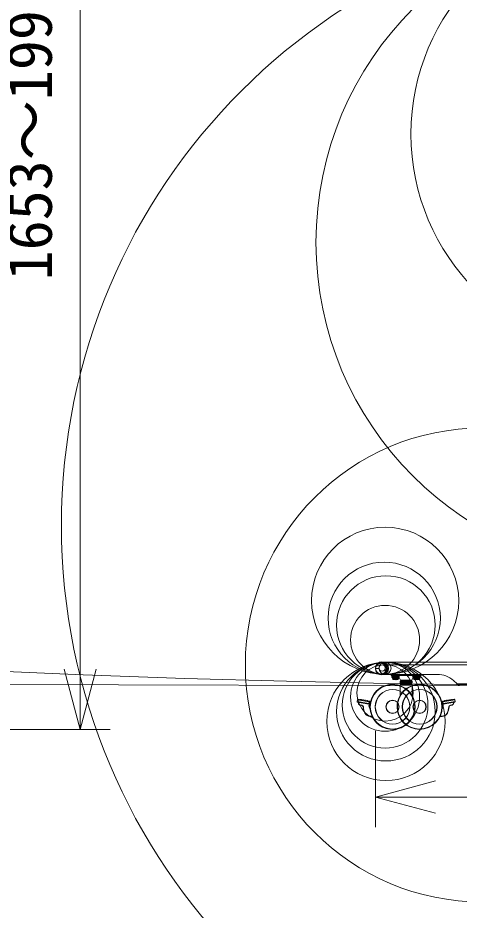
# Model space of a CAD drawing. Units: millimetres, scale not verified. Extents: x -4448 to 4505, y -700 to 8946.
# Drawn here: x 3.82 to 22.16, y -16.37 to 20.71 of the extents above; entities that cross this region are included whole.
import ezdxf
from ezdxf.enums import TextEntityAlignment as Align

# ---------------------------------------------------------------- set-up
doc = ezdxf.new("R2010")
doc.units = ezdxf.units.MM
doc.header["$LTSCALE"] = 0.125
for name, color, linetype, lineweight in [('0-0_0', 7, 'Continuous', 18), ('0-4_SUNPO', 3, 'Continuous', 18), ('0-5_GAIKEI', 1, 'Continuous', 18)]:
    doc.layers.add(name, color=color, linetype=linetype, lineweight=lineweight)
doc.styles.add('ＭＳ ゴシック', font='')
doc.styles.get('ＭＳ ゴシック').set_extended_font_data('MS Gothic')

# ---------------------------------------------------------------- blocks, each defined once
blk = doc.blocks.new('_Open30')
at = {"layer": '0-0_0'}
blk.add_line((0, 0), (-1, 0), dxfattribs=at)
blk.add_lwpolyline([(-1, 0.26795), (0, 0), (-1, -0.26795)], dxfattribs=at)
blk = doc.blocks.new('D2')
at = {"layer": '0-4_SUNPO'}
for p, q in [((232.9743, 54.1819), (232.9743, 48.5814)), ((212.1743, 52.5829), (212.1743, 48.5814)), ((214.6743, 49.8314), (230.4743, 49.8314))]:
    blk.add_line(p, q, dxfattribs=at)
at = {"layer": '0-4_SUNPO', "xscale": 2.5, "yscale": 2.5, "rotation": 180}
blk.add_blockref('_Open30', (212.1743, 49.8314), dxfattribs=at)
at = {"layer": '0-4_SUNPO', "xscale": 2.5, "yscale": 2.5}
blk.add_blockref('_Open30', (232.9743, 49.8314), dxfattribs=at)
at = {"layer": '0-4_SUNPO', "color": 7, "style": 'ＭＳ ゴシック'}
blk.add_text('832', height=1.833, dxfattribs=at).set_placement((220.6993, 50.4564), align=Align.BOTTOM_LEFT)
blk = doc.blocks.new('D7')
at = {"layer": '0-4_SUNPO'}
for p, q in [((199.9072, 55.1454), (199.9072, 99.9644)), ((185.3548, 52.6454), (201.1572, 52.6454))]:
    blk.add_line(p, q, dxfattribs=at)
at = {"layer": '0-4_SUNPO', "xscale": 2.5, "yscale": 2.5, "rotation": 270}
blk.add_blockref('_Open30', (199.9072, 52.6454), dxfattribs=at)
at = {"layer": '0-4_SUNPO', "color": 7, "style": 'ＭＳ ゴシック'}
blk.add_text('1653～1993', height=1.833, rotation=90, dxfattribs=at).set_placement((199.2822, 71.3049), align=Align.BOTTOM_LEFT)

msp = doc.modelspace()

# ---------------------------------------------------------------- linework, layer by layer
at = {"layer": '0-5_GAIKEI', "color": 7}
for p, q in [((27.5442, -6.0677), (19.0767, -6.0677)), ((19.0767, -6.5677), (19.0767, -6.5627)), ((19.0767, -6.5677), (21.2514, -6.5677)), ((21.9191, -6.8232), (22.0802, -6.9677)), ((36.0732, -6.9677), (22.0802, -6.9677)), ((22.0802, -6.9677), (22.156, -7.0357))]:
    msp.add_line(p, q, dxfattribs=at)
at = {"layer": '0-5_GAIKEI'}
for p, q in [((27.5478, -6.1677), (19.0767, -6.1677)), ((18.8267, -6.3177), (18.6767, -6.3177)), ((19.3258, -6.6167), (19.3258, -6.5677)), ((20.5758, -6.6167), (19.3258, -6.6167)), ((19.3608, -6.6567), (19.6658, -6.6567)), ((19.3608, -6.6567), (19.3608, -6.6692)), ((19.3633, -6.6167), (19.3633, -6.6567)), ((19.5258, -6.5677), (19.5258, -6.6167)), ((19.6633, -6.6567), (19.6633, -6.6167)), ((19.6658, -6.6942), (19.6658, -6.6567)), ((20.2358, -6.6567), (20.5408, -6.6567)), ((20.2358, -6.6567), (20.2358, -6.6692)), ((20.2383, -6.6167), (20.2383, -6.6567)), ((20.3758, -6.5677), (20.3758, -6.6167)), ((20.5383, -6.6567), (20.5383, -6.6167)), ((20.5408, -6.6942), (20.5408, -6.6567)), ((20.5758, -6.5677), (20.5758, -6.6167)), ((19.3608, -6.6817), (19.3608, -6.6942)), ((19.3608, -6.6942), (19.6658, -6.6942)), ((19.382, -6.6942), (19.3842, -6.7355)), ((19.6424, -6.7355), (19.3842, -6.7355)), ((19.6078, -6.7787), (19.4188, -6.7787)), ((19.4348, -6.7822), (19.4345, -6.7828)), ((19.492, -6.7904), (19.492, -6.7822)), ((19.5346, -6.7904), (19.5346, -6.7822)), ((19.592, -6.7828), (19.5917, -6.7822)), ((19.6424, -6.7355), (19.6445, -6.6942)), ((19.6603, -6.6942), (19.7126, -6.812)), ((20.2008, -6.8692), (19.7008, -6.8692)), ((19.7008, -6.9917), (20.2008, -6.9917)), ((19.7008, -7.0328), (19.7008, -6.9917)), ((19.7008, -6.9917), (19.7008, -7.449)), ((19.7008, -6.9917), (19.7008, -7.0328)), ((20.2008, -6.9917), (19.7008, -6.9917)), ((19.7126, -6.812), (20.189, -6.812)), ((19.7208, -6.8492), (20.1808, -6.8492)), ((20.1808, -6.9292), (19.7208, -6.9292)), ((20.1508, -6.9417), (19.7508, -6.9417)), ((19.7508, -6.9417), (20.1508, -6.9417)), ((20.1434, -6.8417), (19.7583, -6.8417)), ((19.8258, -6.8417), (19.8258, -6.8492)), ((19.8258, -6.9292), (19.8258, -6.9417)), ((20.0758, -6.8492), (20.0758, -6.8417)), ((20.0758, -6.9417), (20.0758, -6.9292)), ((20.189, -6.812), (20.2414, -6.6942)), ((20.2008, -6.9092), (20.2008, -6.8692)), ((20.2008, -6.9917), (20.2008, -7.449)), ((20.2008, -7.449), (20.2008, -6.9917)), ((20.2358, -6.6817), (20.2358, -6.6942)), ((20.2358, -6.6942), (20.5408, -6.6942)), ((20.257, -6.6942), (20.2592, -6.7355)), ((20.5174, -6.7355), (20.2592, -6.7355)), ((20.4828, -6.7787), (20.2938, -6.7787)), ((20.3098, -6.7822), (20.3095, -6.7828)), ((20.367, -6.7904), (20.367, -6.7822)), ((20.4096, -6.7904), (20.4096, -6.7822)), ((20.467, -6.7828), (20.4667, -6.7822)), ((20.5174, -6.7355), (20.5195, -6.6942)), ((17.93, -7.6215), (17.9169, -7.6954)), ((17.9169, -7.6954), (18.4081, -7.782)), ((17.93, -7.6215), (18.4211, -7.7081)), ((18.4211, -7.7081), (17.93, -7.6215)), ((17.9372, -7.7243), (18.405, -7.8068)), ((18.405, -7.8068), (17.9372, -7.7243)), ((18.4267, -7.6837), (17.9589, -7.6012)), ((17.9589, -7.6012), (18.4267, -7.6837)), ((17.9731, -7.756), (17.9775, -7.7314)), ((17.9854, -7.7582), (17.9731, -7.756)), ((17.9854, -7.7582), (17.9898, -7.7336)), ((17.9898, -7.7336), (17.9854, -7.7582)), ((18.0842, -7.6106), (18.0719, -7.6084)), ((18.0719, -7.6084), (18.0842, -7.6106)), ((18.1704, -7.6258), (18.1581, -7.6236)), ((18.1581, -7.6236), (18.1704, -7.6258)), ((18.2565, -7.641), (18.2442, -7.6388)), ((18.2442, -7.6388), (18.2565, -7.641)), ((18.3427, -7.6562), (18.3304, -7.654)), ((18.3304, -7.654), (18.3427, -7.6562)), ((18.4211, -7.7081), (18.4081, -7.782)), ((18.4081, -7.782), (18.4211, -7.7081)), ((18.4081, -7.782), (18.434, -7.7865)), ((18.434, -7.7865), (18.4081, -7.782)), ((18.4211, -7.7081), (18.447, -7.7127)), ((18.447, -7.7127), (18.4211, -7.7081)), ((18.434, -7.7865), (18.447, -7.7127)), ((18.447, -7.7127), (18.434, -7.7865)), ((21.4806, -7.7081), (21.4547, -7.7127)), ((21.4677, -7.7865), (21.4547, -7.7127)), ((21.475, -7.6837), (21.9428, -7.6012)), ((21.9717, -7.6215), (21.4806, -7.7081)), ((21.4936, -7.782), (21.9848, -7.6954)), ((21.9645, -7.7243), (21.4967, -7.8068)), ((21.559, -7.6562), (21.5713, -7.654)), ((21.6452, -7.641), (21.6575, -7.6388)), ((21.7313, -7.6258), (21.7436, -7.6236)), ((21.8175, -7.6106), (21.8298, -7.6084)), ((21.9163, -7.7582), (21.9119, -7.7336)), ((21.9286, -7.756), (21.9163, -7.7582)), ((21.9242, -7.7314), (21.9286, -7.756)), ((21.9848, -7.6954), (21.9717, -7.6215)), ((18.034, -7.8429), (18.0361, -7.8306)), ((18.0361, -7.8306), (18.034, -7.8429)), ((18.034, -7.8429), (18.1041, -7.8553)), ((18.1041, -7.8553), (18.034, -7.8429)), ((18.1062, -7.843), (18.0361, -7.8306)), ((18.0361, -7.8306), (18.1062, -7.843)), ((18.1041, -7.8553), (18.1062, -7.843)), ((18.1062, -7.843), (18.1041, -7.8553)), ((18.1656, -7.9212), (18.1781, -7.9199)), ((18.1781, -7.9199), (18.1656, -7.9212)), ((18.4179, -7.8057), (18.4173, -7.8087)), ((18.4173, -7.8087), (18.4179, -7.8057)), ((18.4296, -7.8111), (18.4173, -7.8087)), ((18.4173, -7.8087), (18.4296, -7.8111)), ((18.4296, -7.8111), (18.434, -7.7865)), ((18.434, -7.7865), (18.4296, -7.8111)), ((21.4721, -7.8111), (21.4677, -7.7865)), ((21.4843, -7.8087), (21.4721, -7.8111)), ((21.4838, -7.8057), (21.4843, -7.8087)), ((21.7361, -7.9212), (21.7236, -7.9199)), ((21.7954, -7.843), (21.8656, -7.8306)), ((21.8677, -7.8429), (21.8656, -7.8306))]:
    msp.add_line(p, q, dxfattribs=at)
for points in [[(19.0767, -6.1167), (19.0767, -6.0816), (19.0767, -6.0677)], [(19.0767, -6.5627), (19.0767, -6.1677), (19.0767, -6.1167)], [(19.7008, -6.8692), (19.7008, -6.9092), (20.2008, -6.9092)], [(18.4081, -7.782), (17.9169, -7.6954), (17.93, -7.6215)], [(17.9775, -7.7314), (17.9731, -7.756), (17.9854, -7.7582)], [(21.4806, -7.7081), (21.4936, -7.782), (21.4677, -7.7865)], [(21.8677, -7.8429), (21.7976, -7.8553), (21.7954, -7.843)]]:
    msp.add_lwpolyline(points, dxfattribs=at)
at = {"layer": '0-5_GAIKEI', "color": 7}
for centre, radius in [((28.6818, 4469.5797), 4476.6484), ((31.9418, 650.0371), 657.1058), ((19.0814, -3.5099), 3.0578), ((19.0442, -4.2358), 2.331), ((19.1123, -4.5194), 2.0492), ((19.0787, -5.1346), 1.4331), ((19.1165, -8.5233), 2.4567), ((19.1124, -8.1165), 2.0497), ((19.0795, -7.8497), 1.7821), ((19.0787, -7.5007), 1.433), ((18.95, -6.3191), 0.2734), ((18.9185, -6.3163), 0.2419), ((18.9185, -6.319), 0.2419), ((18.9311, -6.3175), 0.2544), ((18.915, -6.3139), 0.2381), ((18.9061, -6.3358), 0.2264)]:
    msp.add_circle(centre, radius, dxfattribs=at)
at = {"layer": '0-5_GAIKEI'}
for centre, radius in [((656.7017, -5.2343), 694.6934), ((683.9517, -5.2343), 694.6934), ((487.0563, -6.0478), 524.9482), ((514.3063, -6.0478), 524.9482), ((314.9292, -5.0949), 352.821), ((342.1792, -5.0949), 352.821), ((293.3808, -5.0514), 331.3725), ((320.6308, -5.0514), 331.3725), ((226.2628, -5.9889), 264.2546), ((253.5128, -5.9889), 264.2546), ((-29.3452, -6.167), 62.3832), ((31.1771, -0.3753), 25.5435), ((29.9274, 11.3822), 13.7198), ((29.3306, 15.8854), 9.1772), ((23.1248, -6.1787), 9.8507), ((19.0772, -7.3383), 1.1706), ((18.9564, -6.305), 0.1303), ((19.0767, -6.3125), 0.2501), ((19.3883, -7.9167), 0.9375), ((19.3883, -7.9167), 0.9231), ((19.3883, -7.9167), 0.9231), ((20.5133, -7.9167), 0.9375), ((20.5133, -7.9167), 0.9231), ((19.3883, -7.9167), 0.725), ((19.3883, -7.9167), 0.725), ((19.3883, -7.9167), 0.715), ((19.3883, -7.9167), 0.715), ((20.5133, -7.9167), 0.725), ((20.5133, -7.9167), 0.715), ((19.3883, -7.9167), 0.275), ((19.3883, -7.9167), 0.275), ((19.3883, -7.9167), 0.265), ((19.3883, -7.9167), 0.265), ((20.5133, -7.9167), 0.275), ((20.5133, -7.9167), 0.265)]:
    msp.add_circle(centre, radius, dxfattribs=at)
at = {"layer": '0-5_GAIKEI', "color": 7}
msp.add_arc((21.2514, -7.5677), 1, 48.11231, 90, dxfattribs=at)
at = {"layer": '0-5_GAIKEI'}
for centre, radius, start, end in [((19.3883, -7.9167), 0.9375, 70.52878, 180), ((19.3883, -7.9167), 0.9375, 0, 180), ((19.4316, -6.733), 0.0475, 183, 254.34008), ((19.5133, -6.4417), 0.35, 254.34008, 256.99712), ((19.5133, -6.4417), 0.3493, 257.02227, 266.50424), ((19.5133, -6.4417), 0.3493, 273.49576, 282.97773), ((19.5133, -6.4417), 0.35, 283.00288, 285.65992), ((19.5949, -6.733), 0.0475, 285.65992, 357), ((19.7208, -6.8692), 0.02, 90, 180), ((19.7208, -6.9092), 0.02, 180, 270), ((19.7508, -6.9917), 0.05, 90, 180), ((19.7508, -6.9917), 0.05, 90, 180), ((19.7583, -6.7917), 0.05, 203.96249, 270), ((20.1434, -6.7917), 0.05, 270, 336.03751), ((20.1508, -6.9917), 0.05, 0, 90), ((20.1508, -6.9917), 0.05, 0, 90), ((20.1808, -6.8692), 0.02, 0, 90), ((20.1808, -6.9092), 0.02, 270, 0), ((20.5133, -7.9167), 0.9375, 0, 109.47122), ((20.3066, -6.733), 0.0475, 183, 254.34008), ((20.3883, -6.4417), 0.35, 254.34008, 256.99712), ((20.3883, -6.4417), 0.3493, 257.02227, 266.50424), ((20.3883, -6.4417), 0.3493, 273.49576, 282.97773), ((20.3883, -6.4417), 0.35, 283.00288, 285.65992), ((20.4699, -6.733), 0.0475, 285.65992, 357), ((17.9416, -7.6997), 0.025, 170, 260), ((17.9416, -7.6997), 0.025, 170, 260), ((17.9546, -7.6258), 0.025, 80, 170), ((17.9546, -7.6258), 0.025, 80, 170), ((18.047, -7.7691), 0.075, 170, 180), ((18.047, -7.7691), 0.075, 170, 260), ((18.047, -7.7691), 0.075, 180, 260), ((18.047, -7.7691), 0.0625, 170, 260), ((18.047, -7.7691), 0.0625, 170, 260), ((18.0697, -7.6208), 0.0125, 80, 170), ((18.0697, -7.6208), 0.0125, 80, 170), ((18.082, -7.6229), 0.0125, 350, 80), ((18.082, -7.6229), 0.0125, 350, 80), ((18.1559, -7.6359), 0.0125, 80, 170), ((18.1559, -7.6359), 0.0125, 80, 170), ((18.1682, -7.6381), 0.0125, 350, 80), ((18.1682, -7.6381), 0.0125, 350, 80), ((18.2421, -7.6511), 0.0125, 80, 170), ((18.2421, -7.6511), 0.0125, 80, 170), ((18.2544, -7.6533), 0.0125, 350, 80), ((18.2544, -7.6533), 0.0125, 350, 80), ((18.3282, -7.6663), 0.0125, 80, 170), ((18.3282, -7.6663), 0.0125, 80, 170), ((18.3405, -7.6685), 0.0125, 350, 80), ((18.3405, -7.6685), 0.0125, 350, 80), ((18.4224, -7.7083), 0.025, 350, 80), ((18.4224, -7.7083), 0.025, 350, 80), ((20.5133, -7.9167), 0.9375, 150.07356, 180), ((19.3883, -7.9167), 0.9375, 0, 29.92644), ((21.4793, -7.7083), 0.025, 100, 190), ((21.5612, -7.6685), 0.0125, 100, 190), ((21.5735, -7.6663), 0.0125, 10, 100), ((21.6473, -7.6533), 0.0125, 100, 190), ((21.6596, -7.6511), 0.0125, 10, 100), ((21.7335, -7.6381), 0.0125, 100, 190), ((21.7458, -7.6359), 0.0125, 10, 100), ((21.8197, -7.6229), 0.0125, 100, 190), ((21.832, -7.6208), 0.0125, 10, 100), ((21.8547, -7.7691), 0.0625, 280, 10), ((21.8547, -7.7691), 0.075, 280, 0), ((21.8547, -7.7691), 0.075, 0, 10), ((21.9471, -7.6258), 0.025, 10, 100), ((21.9601, -7.6997), 0.025, 280, 10), ((18.0911, -7.9291), 0.075, 6.05503, 80), ((18.0911, -7.9291), 0.075, 6.05503, 80), ((18.0911, -7.9291), 0.0875, 6.05503, 80), ((18.0911, -7.9291), 0.0875, 6.05503, 80), ((19.1109, -7.821), 0.9505, 186.05503, 202.57015), ((19.1109, -7.821), 0.9505, 186.05503, 202.57015), ((19.1109, -7.821), 0.938, 186.05503, 202.50006), ((19.1109, -7.821), 0.938, 186.05503, 202.50006), ((18.4093, -7.7822), 0.025, 260, 350), ((18.4093, -7.7822), 0.025, 260, 350), ((18.5646, -7.8783), 0.1582, 164.15084, 225.53051), ((18.5646, -7.8783), 0.1582, 164.15084, 225.53051), ((18.8917, -7.9102), 0.4851, 167.92375, 171.09579), ((18.8917, -7.9102), 0.4851, 167.92375, 171.09579), ((16.8815, -14.8128), 7.1437, 77.52422, 77.62467), ((16.8815, -14.8128), 7.1437, 77.52422, 77.62467), ((18.5646, -7.8783), 0.1457, 163.85666, 219.63816), ((18.5646, -7.8783), 0.1457, 163.85666, 180), ((18.5646, -7.8783), 0.1457, 180, 219.63816), ((18.8917, -7.9102), 0.4726, 167.89646, 171.18905), ((18.8917, -7.9102), 0.4726, 167.89646, 171.18905), ((19.3883, -7.9167), 0.9375, 180, 183.33551), ((19.3883, -7.9167), 0.9375, 180, 0), ((19.3883, -7.9167), 0.9375, 204.97588, 0), ((21.3371, -7.8783), 0.1582, 314.46949, 15.84916), ((20.5133, -7.9167), 0.9375, 356.66449, 0), ((21.3371, -7.8783), 0.1457, 320.36184, 16.14334), ((21.4924, -7.7822), 0.025, 190, 280), ((21.01, -7.9102), 0.4726, 8.81095, 12.10354), ((23.0202, -14.8128), 7.1437, 102.37533, 102.47578), ((21.01, -7.9102), 0.4851, 8.90421, 12.07625), ((20.7908, -7.821), 0.938, 337.49994, 353.94497), ((20.7908, -7.821), 0.9505, 337.42985, 353.94497), ((21.8106, -7.9291), 0.0875, 100, 173.94497), ((21.8106, -7.9291), 0.075, 100, 173.94497), ((13.8346, 0.1651), 9.4384, 297.77651, 297.85272), ((13.8346, 0.1651), 9.4384, 297.77651, 297.85272), ((18.4879, -8.0205), 0.3037, 212.9839, 264.01323), ((18.4879, -8.0205), 0.3037, 212.9839, 264.01323), ((18.4879, -8.0205), 0.2912, 213.20647, 263.79406), ((18.4879, -8.0205), 0.2912, 213.20647, 263.79406), ((28.2121, -8.4688), 9.7571, 179.06724, 179.14095), ((28.2121, -8.4688), 9.7571, 179.06724, 179.14095), ((18.3881, -7.4097), 0.9153, 274.26767, 279.46022), ((18.3881, -7.4097), 0.9153, 274.26767, 279.46022), ((18.3881, -7.4097), 0.9028, 274.33936, 279.24577), ((18.3881, -7.4097), 0.9028, 274.33936, 279.24577), ((21.5136, -7.4097), 0.9153, 260.53978, 265.73233), ((21.5136, -7.4097), 0.9028, 260.75423, 265.66064), ((21.4138, -8.0205), 0.2912, 276.20594, 326.79353), ((11.6895, -8.4688), 9.7571, 0.85905, 0.93276), ((21.4138, -8.0205), 0.3037, 275.98677, 327.0161), ((26.0671, 0.1651), 9.4384, 242.14728, 242.22349)]:
    msp.add_arc(centre, radius, start, end, dxfattribs=at)
for centre, major_axis, ratio, start_param, end_param in [((19.5133, -6.6692), (0, 0.2423), 0.629325, 1.5707963, 1.6741482), ((20.3883, -6.6692), (0, 0.2423), 0.629325, 1.5707963, 1.6741482), ((19.5133, -6.6817), (0, 0.2423), 0.629325, 1.5450015, 1.5707963), ((19.5133, -6.6817), (0, 0.2423), 0.629325, 1.5707963, 1.6224032), ((19.5133, -6.4774), (-0.3406, 0), 0.896486, 1.5082172, 1.6333755), ((20.3883, -6.6817), (0, 0.2423), 0.629325, 1.5450015, 1.5707963), ((20.3883, -6.6817), (0, 0.2423), 0.629325, 1.5707963, 1.6224032), ((20.3883, -6.4774), (-0.3406, 0), 0.896486, 1.5082172, 1.6333755), ((18.4093, -7.7822), (0.0043, 0.0246), 0.05, 1.5707963, 3.1415927), ((18.4093, -7.7822), (0.0043, 0.0246), 0.05, 1.5707963, 3.1415927), ((18.4224, -7.7083), (0.0043, 0.0246), 0.05, 6.2831853, 7.8539816), ((18.4224, -7.7083), (0.0043, 0.0246), 0.05, 6.2831853, 7.8539816), ((21.4793, -7.7083), (-0.0043, 0.0246), 0.05, 4.712389, 6.2831853), ((21.4924, -7.7822), (-0.0043, 0.0246), 0.05, 3.1415927, 4.712389)]:
    msp.add_ellipse(centre, major_axis=major_axis, ratio=ratio, start_param=start_param, end_param=end_param, dxfattribs=at)

# ---------------------------------------------------------------- block references
at = {"layer": '0-4_SUNPO'}
for name in ['D7', 'D2']:
    msp.add_blockref(name, (-193.4976, -61.4996), dxfattribs=at)

doc.saveas('drawing.dxf')
